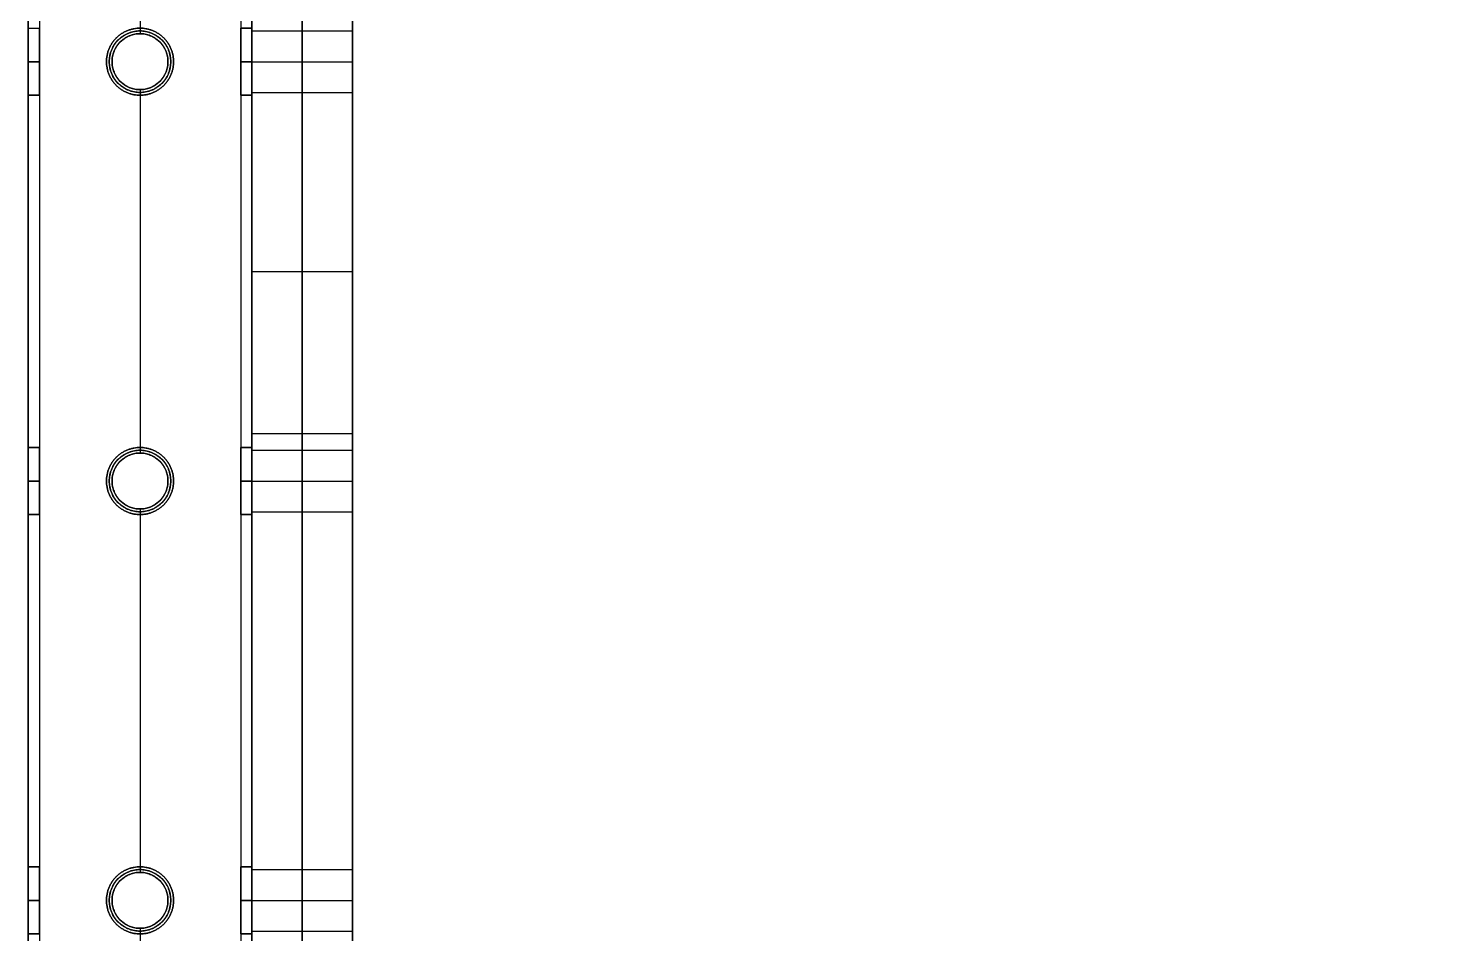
# Model space of a CAD drawing. Header units: millimetres. Extents: x -6529 to 809, y -8611 to 207.
# Drawn here: x -507 to -255.5, y -4921.7 to -4759.7 of the extents above; entities that cross this region are included whole.
import ezdxf

# ---------------------------------------------------------------- set-up
doc = ezdxf.new("R2010")
doc.units = ezdxf.units.MM
doc.header["$MEASUREMENT"] = 0
for name, color, linetype, true_color in [('gaten$11mm', 7, 'Continuous', 0xff6a35), ('platen', 7, 'Continuous', 0x007f00), ('staal', 5, 'Continuous', 0x0000ff)]:
    doc.layers.add(name, color=color, linetype=linetype, true_color=true_color)

# ---------------------------------------------------------------- blocks, each defined once
blk = doc.blocks.new('top plaat')
at = {"layer": 'platen'}
for p, q in [((20, -1025), (20, -1025, 18)), ((14.5, -1030.5), (14.5, -1030.5, 18)), ((25.5, -1030.5), (25.5, -1030.5, 18)), ((20, -1036), (20, -1036, 18)), ((20, -1100), (20, -1100, 18)), ((14.5, -1105.5), (14.5, -1105.5, 18)), ((25.5, -1105.5), (25.5, -1105.5, 18)), ((20, -1111), (20, -1111, 18)), ((20, -1175), (20, -1175, 18)), ((14.5, -1180.5), (14.5, -1180.5, 18)), ((25.5, -1180.5), (25.5, -1180.5, 18)), ((20, -1186), (20, -1186, 18))]:
    blk.add_line(p, q, dxfattribs=at)
for points in [[(0, 0), (0, -309), (0, -618), (0, -927), (0, -1236)], [(0, 0, 18), (0, -309, 18), (0, -618, 18), (0, -927, 18), (0, -1236, 18)], [(0, 0, 9), (0, -309, 9), (0, -618, 9), (0, -927, 9), (0, -1236, 9)]]:
    blk.add_open_spline(points, degree=2, knots=[4655.052018, 4655.052018, 4655.052018, 5274.345164, 5274.345164, 5893.638309, 5893.638309, 5893.638309], dxfattribs=at)
for points, knots in [([(25.5, -1030.5), (25.5, -1036), (20, -1036), (14.5, -1036), (14.5, -1030.5), (14.5, -1025), (20, -1025), (25.5, -1025), (25.5, -1030.5)], [-31.415927, -31.415927, -31.415927, -23.561945, -23.561945, -15.707963, -15.707963, -7.853982, -7.853982, 0, 0, 0]), ([(25.5, -1030.5, 18), (25.5, -1036, 18), (20, -1036, 18), (14.5, -1036, 18), (14.5, -1030.5, 18), (14.5, -1025, 18), (20, -1025, 18), (25.5, -1025, 18), (25.5, -1030.5, 18)], [-31.415927, -31.415927, -31.415927, -23.561945, -23.561945, -15.707963, -15.707963, -7.853982, -7.853982, 0, 0, 0]), ([(25.5, -1030.5, 9), (25.5, -1025, 9), (20, -1025, 9), (14.5, -1025, 9), (14.5, -1030.5, 9), (14.5, -1036, 9), (20, -1036, 9), (25.5, -1036, 9), (25.5, -1030.5, 9)], [0, 0, 0, 7.853982, 7.853982, 15.707963, 15.707963, 23.561945, 23.561945, 31.415927, 31.415927, 31.415927]), ([(25.5, -1105.5), (25.5, -1111), (20, -1111), (14.5, -1111), (14.5, -1105.5), (14.5, -1100), (20, -1100), (25.5, -1100), (25.5, -1105.5)], [-31.415927, -31.415927, -31.415927, -23.561945, -23.561945, -15.707963, -15.707963, -7.853982, -7.853982, 0, 0, 0]), ([(25.5, -1105.5, 18), (25.5, -1111, 18), (20, -1111, 18), (14.5, -1111, 18), (14.5, -1105.5, 18), (14.5, -1100, 18), (20, -1100, 18), (25.5, -1100, 18), (25.5, -1105.5, 18)], [-31.415927, -31.415927, -31.415927, -23.561945, -23.561945, -15.707963, -15.707963, -7.853982, -7.853982, 0, 0, 0]), ([(25.5, -1105.5, 9), (25.5, -1100, 9), (20, -1100, 9), (14.5, -1100, 9), (14.5, -1105.5, 9), (14.5, -1111, 9), (20, -1111, 9), (25.5, -1111, 9), (25.5, -1105.5, 9)], [0, 0, 0, 7.853982, 7.853982, 15.707963, 15.707963, 23.561945, 23.561945, 31.415927, 31.415927, 31.415927]), ([(25.5, -1180.5), (25.5, -1186), (20, -1186), (14.5, -1186), (14.5, -1180.5), (14.5, -1175), (20, -1175), (25.5, -1175), (25.5, -1180.5)], [-31.415927, -31.415927, -31.415927, -23.561945, -23.561945, -15.707963, -15.707963, -7.853982, -7.853982, 0, 0, 0]), ([(25.5, -1180.5, 18), (25.5, -1186, 18), (20, -1186, 18), (14.5, -1186, 18), (14.5, -1180.5, 18), (14.5, -1175, 18), (20, -1175, 18), (25.5, -1175, 18), (25.5, -1180.5, 18)], [-31.415927, -31.415927, -31.415927, -23.561945, -23.561945, -15.707963, -15.707963, -7.853982, -7.853982, 0, 0, 0]), ([(25.5, -1180.5, 9), (25.5, -1175, 9), (20, -1175, 9), (14.5, -1175, 9), (14.5, -1180.5, 9), (14.5, -1186, 9), (20, -1186, 9), (25.5, -1186, 9), (25.5, -1180.5, 9)], [0, 0, 0, 7.853982, 7.853982, 15.707963, 15.707963, 23.561945, 23.561945, 31.415927, 31.415927, 31.415927])]:
    blk.add_rational_spline(points, [1, 0.707106781187, 1, 0.707106781187, 1, 0.707106781187, 1, 0.707106781187, 1], degree=2, knots=knots, dxfattribs=at)
blk = doc.blocks.new('plaat base')
at = {"layer": 'platen'}
for p, q in [((58, -600), (1258, -600)), ((58, -600, 18), (1258, -600, 18)), ((95.5, -1232.5), (95.5, -1232.5, 18)), ((170.5, -1232.5), (170.5, -1232.5, 18)), ((245.5, -1232.5), (245.5, -1232.5, 18)), ((90, -1238), (90, -1238, 18)), ((101, -1238), (101, -1238, 18)), ((165, -1238), (165, -1238, 18)), ((176, -1238), (176, -1238, 18)), ((240, -1238), (240, -1238, 18)), ((251, -1238), (251, -1238, 18)), ((95.5, -1243.5), (95.5, -1243.5, 18)), ((170.5, -1243.5), (170.5, -1243.5, 18)), ((245.5, -1243.5), (245.5, -1243.5, 18))]:
    blk.add_line(p, q, dxfattribs=at)
for points in [[(358, 0), (179, 0), (0, 0)], [(358, 0, 18), (179, 0, 18), (0, 0, 18)], [(358, 0, 9), (179, 0, 9), (0, 0, 9)], [(179, 0), (179, 0, 9), (179, 0, 18)], [(58, -900), (58, -1079), (58, -1258)], [(58, -900, 18), (58, -1079, 18), (58, -1258, 18)], [(58, -900, 9), (58, -1079, 9), (58, -1258, 9)], [(58, -1079), (58, -1079, 9), (58, -1079, 18)], [(58, -1258), (208, -1258), (358, -1258)], [(58, -1258, 18), (208, -1258, 18), (358, -1258, 18)], [(58, -1258, 9), (208, -1258, 9), (358, -1258, 9)], [(208, -1258), (208, -1258, 9), (208, -1258, 18)]]:
    blk.add_open_spline(points, degree=2, dxfattribs=at)
for points in [[(95.5, -1243.5), (90, -1243.5), (90, -1238), (90, -1232.5), (95.5, -1232.5), (101, -1232.5), (101, -1238), (101, -1243.5), (95.5, -1243.5)], [(95.5, -1243.5, 18), (90, -1243.5, 18), (90, -1238, 18), (90, -1232.5, 18), (95.5, -1232.5, 18), (101, -1232.5, 18), (101, -1238, 18), (101, -1243.5, 18), (95.5, -1243.5, 18)], [(170.5, -1243.5), (165, -1243.5), (165, -1238), (165, -1232.5), (170.5, -1232.5), (176, -1232.5), (176, -1238), (176, -1243.5), (170.5, -1243.5)], [(170.5, -1243.5, 18), (165, -1243.5, 18), (165, -1238, 18), (165, -1232.5, 18), (170.5, -1232.5, 18), (176, -1232.5, 18), (176, -1238, 18), (176, -1243.5, 18), (170.5, -1243.5, 18)], [(245.5, -1243.5), (240, -1243.5), (240, -1238), (240, -1232.5), (245.5, -1232.5), (251, -1232.5), (251, -1238), (251, -1243.5), (245.5, -1243.5)], [(245.5, -1243.5, 18), (240, -1243.5, 18), (240, -1238, 18), (240, -1232.5, 18), (245.5, -1232.5, 18), (251, -1232.5, 18), (251, -1238, 18), (251, -1243.5, 18), (245.5, -1243.5, 18)]]:
    blk.add_rational_spline(points, [1, 0.707106781187, 1, 0.707106781187, 1, 0.707106781187, 1, 0.707106781187, 1], degree=2, knots=[-31.415927, -31.415927, -31.415927, -23.561945, -23.561945, -15.707963, -15.707963, -7.853982, -7.853982, 0, 0, 0], dxfattribs=at)

msp = doc.modelspace()

# ---------------------------------------------------------------- linework, layer by layer
at = {"layer": 'gaten$11mm', "extrusion": (1, 0, 0)}
for centre in [(-4765.71, 20, -506.97), (-4840.71, 20, -506.97), (-4915.71, 20, -506.97)]:
    msp.add_circle(centre, 5.5, dxfattribs=at)
at = {"layer": 'gaten$11mm'}
for centre in [(-486.97, -4765.71), (-486.97, -4840.71), (-486.97, -4915.71)]:
    msp.add_circle(centre, 5.5, dxfattribs=at)
at = {"layer": 'staal'}
for p, q in [((-506.97, -4759.71, 20), (-504.97, -4759.71, 20)), ((-486.97, -4759.71, 38), (-486.97, -4759.71, 40)), ((-486.97, -4759.71), (-486.97, -4759.71, 2)), ((-486.97, -4760.71, 1314), (-486.97, -4760.71, 1316)), ((-486.97, -4760.71, 1276), (-486.97, -4760.71, 1278)), ((-468.97, -4759.71, 20), (-466.97, -4759.71, 20)), ((-466.97, -4759.71, 1296), (-468.97, -4759.71, 1296)), ((-506.97, -4765.71, 14), (-504.97, -4765.71, 14)), ((-506.97, -4765.71, 26), (-504.97, -4765.71, 26)), ((-504.97, -4765.71, 1290), (-506.97, -4765.71, 1290)), ((-504.97, -4765.71, 1302), (-506.97, -4765.71, 1302)), ((-492.97, -4765.71, 38), (-492.97, -4765.71, 40)), ((-492.97, -4765.71), (-492.97, -4765.71, 2)), ((-491.97, -4765.71, 1314), (-491.97, -4765.71, 1316)), ((-491.97, -4765.71, 1276), (-491.97, -4765.71, 1278)), ((-481.97, -4765.71, 1276), (-481.97, -4765.71, 1278)), ((-481.97, -4765.71, 1314), (-481.97, -4765.71, 1316)), ((-480.97, -4765.71, 38), (-480.97, -4765.71, 40)), ((-480.97, -4765.71), (-480.97, -4765.71, 2)), ((-468.97, -4765.71, 14), (-466.97, -4765.71, 14)), ((-468.97, -4765.71, 26), (-466.97, -4765.71, 26)), ((-466.97, -4765.71, 1290), (-468.97, -4765.71, 1290)), ((-466.97, -4765.71, 1302), (-468.97, -4765.71, 1302)), ((-486.97, -4770.71, 1314), (-486.97, -4770.71, 1316)), ((-486.97, -4770.71, 1276), (-486.97, -4770.71, 1278)), ((-506.97, -4771.71, 20), (-504.97, -4771.71, 20)), ((-504.97, -4771.71, 1296), (-506.97, -4771.71, 1296)), ((-486.97, -4771.71, 38), (-486.97, -4771.71, 40)), ((-486.97, -4771.71), (-486.97, -4771.71, 2)), ((-468.97, -4771.71, 20), (-466.97, -4771.71, 20)), ((-466.97, -4771.71, 1296), (-468.97, -4771.71, 1296)), ((-506.97, -4834.71, 20), (-504.97, -4834.71, 20)), ((-504.97, -4834.71, 1296), (-506.97, -4834.71, 1296)), ((-486.97, -4834.71, 38), (-486.97, -4834.71, 40)), ((-486.97, -4834.71), (-486.97, -4834.71, 2)), ((-486.97, -4835.71, 1314), (-486.97, -4835.71, 1316)), ((-486.97, -4835.71, 1276), (-486.97, -4835.71, 1278)), ((-468.97, -4834.71, 20), (-466.97, -4834.71, 20)), ((-466.97, -4834.71, 1296), (-468.97, -4834.71, 1296)), ((-506.97, -4840.71, 14), (-504.97, -4840.71, 14)), ((-506.97, -4840.71, 26), (-504.97, -4840.71, 26)), ((-504.97, -4840.71, 1290), (-506.97, -4840.71, 1290)), ((-504.97, -4840.71, 1302), (-506.97, -4840.71, 1302)), ((-492.97, -4840.71, 38), (-492.97, -4840.71, 40)), ((-492.97, -4840.71), (-492.97, -4840.71, 2)), ((-491.97, -4840.71, 1314), (-491.97, -4840.71, 1316)), ((-491.97, -4840.71, 1276), (-491.97, -4840.71, 1278)), ((-481.97, -4840.71, 1276), (-481.97, -4840.71, 1278)), ((-481.97, -4840.71, 1314), (-481.97, -4840.71, 1316)), ((-480.97, -4840.71, 38), (-480.97, -4840.71, 40)), ((-480.97, -4840.71), (-480.97, -4840.71, 2)), ((-468.97, -4840.71, 14), (-466.97, -4840.71, 14)), ((-468.97, -4840.71, 26), (-466.97, -4840.71, 26)), ((-466.97, -4840.71, 1290), (-468.97, -4840.71, 1290)), ((-466.97, -4840.71, 1302), (-468.97, -4840.71, 1302)), ((-486.97, -4845.71, 1314), (-486.97, -4845.71, 1316)), ((-486.97, -4845.71, 1276), (-486.97, -4845.71, 1278)), ((-506.97, -4846.71, 20), (-504.97, -4846.71, 20)), ((-504.97, -4846.71, 1296), (-506.97, -4846.71, 1296)), ((-486.97, -4846.71, 38), (-486.97, -4846.71, 40)), ((-486.97, -4846.71), (-486.97, -4846.71, 2)), ((-468.97, -4846.71, 20), (-466.97, -4846.71, 20)), ((-466.97, -4846.71, 1296), (-468.97, -4846.71, 1296)), ((-506.97, -4909.71, 20), (-504.97, -4909.71, 20)), ((-504.97, -4909.71, 1296), (-506.97, -4909.71, 1296)), ((-486.97, -4909.71, 38), (-486.97, -4909.71, 40)), ((-486.97, -4909.71), (-486.97, -4909.71, 2)), ((-486.97, -4910.71, 1314), (-486.97, -4910.71, 1316)), ((-486.97, -4910.71, 1276), (-486.97, -4910.71, 1278)), ((-468.97, -4909.71, 20), (-466.97, -4909.71, 20)), ((-466.97, -4909.71, 1296), (-468.97, -4909.71, 1296)), ((-506.97, -4915.71, 14), (-504.97, -4915.71, 14)), ((-506.97, -4915.71, 26), (-504.97, -4915.71, 26)), ((-504.97, -4915.71, 1290), (-506.97, -4915.71, 1290)), ((-504.97, -4915.71, 1302), (-506.97, -4915.71, 1302)), ((-492.97, -4915.71, 38), (-492.97, -4915.71, 40)), ((-492.97, -4915.71), (-492.97, -4915.71, 2)), ((-491.97, -4915.71, 1314), (-491.97, -4915.71, 1316)), ((-491.97, -4915.71, 1276), (-491.97, -4915.71, 1278)), ((-481.97, -4915.71, 1276), (-481.97, -4915.71, 1278)), ((-481.97, -4915.71, 1314), (-481.97, -4915.71, 1316)), ((-480.97, -4915.71, 38), (-480.97, -4915.71, 40)), ((-480.97, -4915.71), (-480.97, -4915.71, 2)), ((-468.97, -4915.71, 14), (-466.97, -4915.71, 14)), ((-468.97, -4915.71, 26), (-466.97, -4915.71, 26)), ((-466.97, -4915.71, 1290), (-468.97, -4915.71, 1290)), ((-466.97, -4915.71, 1302), (-468.97, -4915.71, 1302)), ((-506.97, -4921.71, 20), (-504.97, -4921.71, 20)), ((-504.97, -4921.71, 1296), (-506.97, -4921.71, 1296)), ((-486.97, -4920.71, 1314), (-486.97, -4920.71, 1316)), ((-486.97, -4920.71, 1276), (-486.97, -4920.71, 1278)), ((-486.97, -4921.71, 38), (-486.97, -4921.71, 40)), ((-486.97, -4921.71), (-486.97, -4921.71, 2)), ((-468.97, -4921.71, 20), (-466.97, -4921.71, 20)), ((-466.97, -4921.71, 1296), (-468.97, -4921.71, 1296))]:
    msp.add_line(p, q, dxfattribs=at)
for points in [[(-506.97, -3695.21), (809.03, -3695.21), (809.03, -5011.21), (-506.97, -5011.21)], [(-466.97, -3735.21), (769.03, -3735.21), (769.03, -4971.21), (-466.97, -4971.21)]]:
    msp.add_lwpolyline(points, close=True, dxfattribs=at)
for centre in [(-486.97, -4765.71, 1276), (-486.97, -4765.71, 1315), (-486.97, -4765.71, 1277), (-486.97, -4840.71, 1276), (-486.97, -4840.71, 1315), (-486.97, -4840.71, 1277), (-486.97, -4915.71, 1276), (-486.97, -4915.71, 1315), (-486.97, -4915.71, 1277)]:
    msp.add_circle(centre, 5, dxfattribs=at)
for points in [[(-506.97, -3695.21), (-506.97, -4353.21), (-506.97, -5011.21)], [(-506.97, -3695.21, 40), (-506.97, -4353.21, 40), (-506.97, -5011.21, 40)], [(-506.97, -3695.21, 1276), (-506.97, -4353.21, 1276), (-506.97, -5011.21, 1276)], [(-506.97, -3695.21, 1316), (-506.97, -4353.21, 1316), (-506.97, -5011.21, 1316)], [(-504.97, -3697.21, 38), (-504.97, -4353.21, 38), (-504.97, -5009.21, 38)], [(-504.97, -3697.21, 2), (-504.97, -4353.21, 2), (-504.97, -5009.21, 2)], [(-504.97, -3697.21, 1314), (-504.97, -4353.21, 1314), (-504.97, -5009.21, 1314)], [(-504.97, -3697.21, 1278), (-504.97, -4353.21, 1278), (-504.97, -5009.21, 1278)], [(-468.97, -3733.21, 38), (-468.97, -4353.21, 38), (-468.97, -4973.21, 38)], [(-468.97, -3733.21, 2), (-468.97, -4353.21, 2), (-468.97, -4973.21, 2)], [(-468.97, -3733.21, 1314), (-468.97, -4353.21, 1314), (-468.97, -4973.21, 1314)], [(-468.97, -3733.21, 1278), (-468.97, -4353.21, 1278), (-468.97, -4973.21, 1278)], [(-466.97, -3735.21), (-466.97, -4353.21), (-466.97, -4971.21)], [(-466.97, -3735.21, 40), (-466.97, -4353.21, 40), (-466.97, -4971.21, 40)], [(-466.97, -3735.21, 1276), (-466.97, -4353.21, 1276), (-466.97, -4971.21, 1276)], [(-466.97, -3735.21, 1316), (-466.97, -4353.21, 1316), (-466.97, -4971.21, 1316)], [(-506.97, -4696.71, 20), (-506.97, -4728.21, 20), (-506.97, -4759.71, 20)], [(-504.97, -4696.71, 20), (-504.97, -4728.21, 20), (-504.97, -4759.71, 20)], [(-486.97, -4695.71, 1316), (-486.97, -4728.21, 1316), (-486.97, -4760.71, 1316)], [(-486.97, -4695.71, 1314), (-486.97, -4728.21, 1314), (-486.97, -4760.71, 1314)], [(-486.97, -4695.71, 1278), (-486.97, -4728.21, 1278), (-486.97, -4760.71, 1278)], [(-486.97, -4695.71, 1276), (-486.97, -4728.21, 1276), (-486.97, -4760.71, 1276)], [(-486.97, -4696.71, 40), (-486.97, -4728.21, 40), (-486.97, -4759.71, 40)], [(-486.97, -4696.71, 38), (-486.97, -4728.21, 38), (-486.97, -4759.71, 38)], [(-486.97, -4696.71, 2), (-486.97, -4728.21, 2), (-486.97, -4759.71, 2)], [(-486.97, -4696.71), (-486.97, -4728.21), (-486.97, -4759.71)], [(-468.97, -4696.71, 20), (-468.97, -4728.21, 20), (-468.97, -4759.71, 20)], [(-468.97, -4696.71, 1296), (-468.97, -4728.21, 1296), (-468.97, -4759.71, 1296)], [(-466.97, -4696.71, 20), (-466.97, -4728.21, 20), (-466.97, -4759.71, 20)], [(-466.97, -4696.71, 1296), (-466.97, -4728.21, 1296), (-466.97, -4759.71, 1296)], [(-486.97, -4770.71, 1316), (-486.97, -4803.21, 1316), (-486.97, -4835.71, 1316)], [(-486.97, -4770.71, 1314), (-486.97, -4803.21, 1314), (-486.97, -4835.71, 1314)], [(-486.97, -4770.71, 1278), (-486.97, -4803.21, 1278), (-486.97, -4835.71, 1278)], [(-486.97, -4770.71, 1276), (-486.97, -4803.21, 1276), (-486.97, -4835.71, 1276)], [(-506.97, -4771.71, 20), (-506.97, -4803.21, 20), (-506.97, -4834.71, 20)], [(-506.97, -4771.71, 1296), (-506.97, -4803.21, 1296), (-506.97, -4834.71, 1296)], [(-504.97, -4771.71, 20), (-504.97, -4803.21, 20), (-504.97, -4834.71, 20)], [(-504.97, -4771.71, 1296), (-504.97, -4803.21, 1296), (-504.97, -4834.71, 1296)], [(-486.97, -4771.71, 40), (-486.97, -4803.21, 40), (-486.97, -4834.71, 40)], [(-486.97, -4771.71, 38), (-486.97, -4803.21, 38), (-486.97, -4834.71, 38)], [(-486.97, -4771.71, 2), (-486.97, -4803.21, 2), (-486.97, -4834.71, 2)], [(-486.97, -4771.71), (-486.97, -4803.21), (-486.97, -4834.71)], [(-468.97, -4771.71, 20), (-468.97, -4803.21, 20), (-468.97, -4834.71, 20)], [(-468.97, -4771.71, 1296), (-468.97, -4803.21, 1296), (-468.97, -4834.71, 1296)], [(-466.97, -4771.71, 20), (-466.97, -4803.21, 20), (-466.97, -4834.71, 20)], [(-466.97, -4771.71, 1296), (-466.97, -4803.21, 1296), (-466.97, -4834.71, 1296)], [(-486.97, -4845.71, 1316), (-486.97, -4878.21, 1316), (-486.97, -4910.71, 1316)], [(-486.97, -4845.71, 1314), (-486.97, -4878.21, 1314), (-486.97, -4910.71, 1314)], [(-486.97, -4845.71, 1278), (-486.97, -4878.21, 1278), (-486.97, -4910.71, 1278)], [(-486.97, -4845.71, 1276), (-486.97, -4878.21, 1276), (-486.97, -4910.71, 1276)], [(-506.97, -4846.71, 20), (-506.97, -4878.21, 20), (-506.97, -4909.71, 20)], [(-506.97, -4846.71, 1296), (-506.97, -4878.21, 1296), (-506.97, -4909.71, 1296)], [(-504.97, -4846.71, 20), (-504.97, -4878.21, 20), (-504.97, -4909.71, 20)], [(-504.97, -4846.71, 1296), (-504.97, -4878.21, 1296), (-504.97, -4909.71, 1296)], [(-486.97, -4846.71, 40), (-486.97, -4878.21, 40), (-486.97, -4909.71, 40)], [(-486.97, -4846.71, 38), (-486.97, -4878.21, 38), (-486.97, -4909.71, 38)], [(-486.97, -4846.71, 2), (-486.97, -4878.21, 2), (-486.97, -4909.71, 2)], [(-486.97, -4846.71), (-486.97, -4878.21), (-486.97, -4909.71)], [(-468.97, -4846.71, 20), (-468.97, -4878.21, 20), (-468.97, -4909.71, 20)], [(-468.97, -4846.71, 1296), (-468.97, -4878.21, 1296), (-468.97, -4909.71, 1296)], [(-466.97, -4846.71, 20), (-466.97, -4878.21, 20), (-466.97, -4909.71, 20)], [(-466.97, -4846.71, 1296), (-466.97, -4878.21, 1296), (-466.97, -4909.71, 1296)], [(-506.97, -4921.71, 20), (-506.97, -4966.46, 20), (-506.97, -5011.21, 20)], [(-506.97, -4921.71, 1296), (-506.97, -4966.46, 1296), (-506.97, -5011.21, 1296)], [(-504.97, -4921.71, 20), (-504.97, -4965.46, 20), (-504.97, -5009.21, 20)], [(-504.97, -4921.71, 1296), (-504.97, -4965.46, 1296), (-504.97, -5009.21, 1296)], [(-486.97, -4920.71, 1316), (-486.97, -4955.96, 1316), (-486.97, -4991.21, 1316)], [(-486.97, -4920.71, 1314), (-486.97, -4955.96, 1314), (-486.97, -4991.21, 1314)], [(-486.97, -4920.71, 1278), (-486.97, -4955.96, 1278), (-486.97, -4991.21, 1278)], [(-486.97, -4920.71, 1276), (-486.97, -4955.96, 1276), (-486.97, -4991.21, 1276)], [(-486.97, -4921.71, 40), (-486.97, -4956.46, 40), (-486.97, -4991.21, 40)], [(-486.97, -4921.71, 38), (-486.97, -4956.46, 38), (-486.97, -4991.21, 38)], [(-486.97, -4921.71, 2), (-486.97, -4956.46, 2), (-486.97, -4991.21, 2)], [(-486.97, -4921.71), (-486.97, -4956.46), (-486.97, -4991.21)], [(-468.97, -4921.71, 20), (-468.97, -4947.46, 20), (-468.97, -4973.21, 20)], [(-468.97, -4921.71, 1296), (-468.97, -4947.46, 1296), (-468.97, -4973.21, 1296)], [(-466.97, -4921.71, 20), (-466.97, -4946.46, 20), (-466.97, -4971.21, 20)], [(-466.97, -4921.71, 1296), (-466.97, -4946.46, 1296), (-466.97, -4971.21, 1296)]]:
    msp.add_open_spline(points, degree=2, dxfattribs=at)
for points, knots in [([(-506.97, -4765.71, 14), (-506.97, -4759.71, 14), (-506.97, -4759.71, 20), (-506.97, -4759.71, 26), (-506.97, -4765.71, 26), (-506.97, -4771.71, 26), (-506.97, -4771.71, 20), (-506.97, -4771.71, 14), (-506.97, -4765.71, 14)], [0, 0, 0, 7.853982, 7.853982, 15.707963, 15.707963, 23.561945, 23.561945, 31.415927, 31.415927, 31.415927]), ([(-506.97, -4765.71, 1290), (-506.97, -4759.71, 1290), (-506.97, -4759.71, 1296), (-506.97, -4759.71, 1302), (-506.97, -4765.71, 1302), (-506.97, -4771.71, 1302), (-506.97, -4771.71, 1296), (-506.97, -4771.71, 1290), (-506.97, -4765.71, 1290)], [0, 0, 0, 7.853982, 7.853982, 15.707963, 15.707963, 23.561945, 23.561945, 31.415927, 31.415927, 31.415927]), ([(-504.97, -4765.71, 14), (-504.97, -4771.71, 14), (-504.97, -4771.71, 20), (-504.97, -4771.71, 26), (-504.97, -4765.71, 26), (-504.97, -4759.71, 26), (-504.97, -4759.71, 20), (-504.97, -4759.71, 14), (-504.97, -4765.71, 14)], [-31.415927, -31.415927, -31.415927, -23.561945, -23.561945, -15.707963, -15.707963, -7.853982, -7.853982, 0, 0, 0]), ([(-504.97, -4765.71, 1290), (-504.97, -4771.71, 1290), (-504.97, -4771.71, 1296), (-504.97, -4771.71, 1302), (-504.97, -4765.71, 1302), (-504.97, -4759.71, 1302), (-504.97, -4759.71, 1296), (-504.97, -4759.71, 1290), (-504.97, -4765.71, 1290)], [-31.415927, -31.415927, -31.415927, -23.561945, -23.561945, -15.707963, -15.707963, -7.853982, -7.853982, 0, 0, 0]), ([(-480.97, -4765.71, 40), (-480.97, -4771.71, 40), (-486.97, -4771.71, 40), (-492.97, -4771.71, 40), (-492.97, -4765.71, 40), (-492.97, -4759.71, 40), (-486.97, -4759.71, 40), (-480.97, -4759.71, 40), (-480.97, -4765.71, 40)], [-31.415927, -31.415927, -31.415927, -23.561945, -23.561945, -15.707963, -15.707963, -7.853982, -7.853982, 0, 0, 0]), ([(-480.97, -4765.71, 38), (-480.97, -4759.71, 38), (-486.97, -4759.71, 38), (-492.97, -4759.71, 38), (-492.97, -4765.71, 38), (-492.97, -4771.71, 38), (-486.97, -4771.71, 38), (-480.97, -4771.71, 38), (-480.97, -4765.71, 38)], [0, 0, 0, 7.853982, 7.853982, 15.707963, 15.707963, 23.561945, 23.561945, 31.415927, 31.415927, 31.415927]), ([(-480.97, -4765.71, 2), (-480.97, -4771.71, 2), (-486.97, -4771.71, 2), (-492.97, -4771.71, 2), (-492.97, -4765.71, 2), (-492.97, -4759.71, 2), (-486.97, -4759.71, 2), (-480.97, -4759.71, 2), (-480.97, -4765.71, 2)], [-31.415927, -31.415927, -31.415927, -23.561945, -23.561945, -15.707963, -15.707963, -7.853982, -7.853982, 0, 0, 0]), ([(-480.97, -4765.71), (-480.97, -4759.71), (-486.97, -4759.71), (-492.97, -4759.71), (-492.97, -4765.71), (-492.97, -4771.71), (-486.97, -4771.71), (-480.97, -4771.71), (-480.97, -4765.71)], [0, 0, 0, 7.853982, 7.853982, 15.707963, 15.707963, 23.561945, 23.561945, 31.415927, 31.415927, 31.415927]), ([(-481.97, -4765.71, 1316), (-481.97, -4770.71, 1316), (-486.97, -4770.71, 1316), (-491.97, -4770.71, 1316), (-491.97, -4765.71, 1316), (-491.97, -4760.71, 1316), (-486.97, -4760.71, 1316), (-481.97, -4760.71, 1316), (-481.97, -4765.71, 1316)], [-31.415927, -31.415927, -31.415927, -23.561945, -23.561945, -15.707963, -15.707963, -7.853982, -7.853982, 0, 0, 0]), ([(-481.97, -4765.71, 1314), (-481.97, -4760.71, 1314), (-486.97, -4760.71, 1314), (-491.97, -4760.71, 1314), (-491.97, -4765.71, 1314), (-491.97, -4770.71, 1314), (-486.97, -4770.71, 1314), (-481.97, -4770.71, 1314), (-481.97, -4765.71, 1314)], [0, 0, 0, 7.853982, 7.853982, 15.707963, 15.707963, 23.561945, 23.561945, 31.415927, 31.415927, 31.415927]), ([(-481.97, -4765.71, 1278), (-481.97, -4770.71, 1278), (-486.97, -4770.71, 1278), (-491.97, -4770.71, 1278), (-491.97, -4765.71, 1278), (-491.97, -4760.71, 1278), (-486.97, -4760.71, 1278), (-481.97, -4760.71, 1278), (-481.97, -4765.71, 1278)], [-31.415927, -31.415927, -31.415927, -23.561945, -23.561945, -15.707963, -15.707963, -7.853982, -7.853982, 0, 0, 0]), ([(-468.97, -4765.71, 14), (-468.97, -4759.71, 14), (-468.97, -4759.71, 20), (-468.97, -4759.71, 26), (-468.97, -4765.71, 26), (-468.97, -4771.71, 26), (-468.97, -4771.71, 20), (-468.97, -4771.71, 14), (-468.97, -4765.71, 14)], [0, 0, 0, 7.853982, 7.853982, 15.707963, 15.707963, 23.561945, 23.561945, 31.415927, 31.415927, 31.415927]), ([(-468.97, -4765.71, 1290), (-468.97, -4759.71, 1290), (-468.97, -4759.71, 1296), (-468.97, -4759.71, 1302), (-468.97, -4765.71, 1302), (-468.97, -4771.71, 1302), (-468.97, -4771.71, 1296), (-468.97, -4771.71, 1290), (-468.97, -4765.71, 1290)], [0, 0, 0, 7.853982, 7.853982, 15.707963, 15.707963, 23.561945, 23.561945, 31.415927, 31.415927, 31.415927]), ([(-466.97, -4765.71, 14), (-466.97, -4771.71, 14), (-466.97, -4771.71, 20), (-466.97, -4771.71, 26), (-466.97, -4765.71, 26), (-466.97, -4759.71, 26), (-466.97, -4759.71, 20), (-466.97, -4759.71, 14), (-466.97, -4765.71, 14)], [-31.415927, -31.415927, -31.415927, -23.561945, -23.561945, -15.707963, -15.707963, -7.853982, -7.853982, 0, 0, 0]), ([(-466.97, -4765.71, 1290), (-466.97, -4771.71, 1290), (-466.97, -4771.71, 1296), (-466.97, -4771.71, 1302), (-466.97, -4765.71, 1302), (-466.97, -4759.71, 1302), (-466.97, -4759.71, 1296), (-466.97, -4759.71, 1290), (-466.97, -4765.71, 1290)], [-31.415927, -31.415927, -31.415927, -23.561945, -23.561945, -15.707963, -15.707963, -7.853982, -7.853982, 0, 0, 0]), ([(-506.97, -4840.71, 14), (-506.97, -4834.71, 14), (-506.97, -4834.71, 20), (-506.97, -4834.71, 26), (-506.97, -4840.71, 26), (-506.97, -4846.71, 26), (-506.97, -4846.71, 20), (-506.97, -4846.71, 14), (-506.97, -4840.71, 14)], [0, 0, 0, 7.853982, 7.853982, 15.707963, 15.707963, 23.561945, 23.561945, 31.415927, 31.415927, 31.415927]), ([(-506.97, -4840.71, 1290), (-506.97, -4834.71, 1290), (-506.97, -4834.71, 1296), (-506.97, -4834.71, 1302), (-506.97, -4840.71, 1302), (-506.97, -4846.71, 1302), (-506.97, -4846.71, 1296), (-506.97, -4846.71, 1290), (-506.97, -4840.71, 1290)], [0, 0, 0, 7.853982, 7.853982, 15.707963, 15.707963, 23.561945, 23.561945, 31.415927, 31.415927, 31.415927]), ([(-504.97, -4840.71, 14), (-504.97, -4846.71, 14), (-504.97, -4846.71, 20), (-504.97, -4846.71, 26), (-504.97, -4840.71, 26), (-504.97, -4834.71, 26), (-504.97, -4834.71, 20), (-504.97, -4834.71, 14), (-504.97, -4840.71, 14)], [-31.415927, -31.415927, -31.415927, -23.561945, -23.561945, -15.707963, -15.707963, -7.853982, -7.853982, 0, 0, 0]), ([(-504.97, -4840.71, 1290), (-504.97, -4846.71, 1290), (-504.97, -4846.71, 1296), (-504.97, -4846.71, 1302), (-504.97, -4840.71, 1302), (-504.97, -4834.71, 1302), (-504.97, -4834.71, 1296), (-504.97, -4834.71, 1290), (-504.97, -4840.71, 1290)], [-31.415927, -31.415927, -31.415927, -23.561945, -23.561945, -15.707963, -15.707963, -7.853982, -7.853982, 0, 0, 0]), ([(-480.97, -4840.71, 40), (-480.97, -4846.71, 40), (-486.97, -4846.71, 40), (-492.97, -4846.71, 40), (-492.97, -4840.71, 40), (-492.97, -4834.71, 40), (-486.97, -4834.71, 40), (-480.97, -4834.71, 40), (-480.97, -4840.71, 40)], [-31.415927, -31.415927, -31.415927, -23.561945, -23.561945, -15.707963, -15.707963, -7.853982, -7.853982, 0, 0, 0]), ([(-480.97, -4840.71, 38), (-480.97, -4834.71, 38), (-486.97, -4834.71, 38), (-492.97, -4834.71, 38), (-492.97, -4840.71, 38), (-492.97, -4846.71, 38), (-486.97, -4846.71, 38), (-480.97, -4846.71, 38), (-480.97, -4840.71, 38)], [0, 0, 0, 7.853982, 7.853982, 15.707963, 15.707963, 23.561945, 23.561945, 31.415927, 31.415927, 31.415927]), ([(-480.97, -4840.71, 2), (-480.97, -4846.71, 2), (-486.97, -4846.71, 2), (-492.97, -4846.71, 2), (-492.97, -4840.71, 2), (-492.97, -4834.71, 2), (-486.97, -4834.71, 2), (-480.97, -4834.71, 2), (-480.97, -4840.71, 2)], [-31.415927, -31.415927, -31.415927, -23.561945, -23.561945, -15.707963, -15.707963, -7.853982, -7.853982, 0, 0, 0]), ([(-480.97, -4840.71), (-480.97, -4834.71), (-486.97, -4834.71), (-492.97, -4834.71), (-492.97, -4840.71), (-492.97, -4846.71), (-486.97, -4846.71), (-480.97, -4846.71), (-480.97, -4840.71)], [0, 0, 0, 7.853982, 7.853982, 15.707963, 15.707963, 23.561945, 23.561945, 31.415927, 31.415927, 31.415927]), ([(-481.97, -4840.71, 1316), (-481.97, -4845.71, 1316), (-486.97, -4845.71, 1316), (-491.97, -4845.71, 1316), (-491.97, -4840.71, 1316), (-491.97, -4835.71, 1316), (-486.97, -4835.71, 1316), (-481.97, -4835.71, 1316), (-481.97, -4840.71, 1316)], [-31.415927, -31.415927, -31.415927, -23.561945, -23.561945, -15.707963, -15.707963, -7.853982, -7.853982, 0, 0, 0]), ([(-481.97, -4840.71, 1314), (-481.97, -4835.71, 1314), (-486.97, -4835.71, 1314), (-491.97, -4835.71, 1314), (-491.97, -4840.71, 1314), (-491.97, -4845.71, 1314), (-486.97, -4845.71, 1314), (-481.97, -4845.71, 1314), (-481.97, -4840.71, 1314)], [0, 0, 0, 7.853982, 7.853982, 15.707963, 15.707963, 23.561945, 23.561945, 31.415927, 31.415927, 31.415927]), ([(-481.97, -4840.71, 1278), (-481.97, -4845.71, 1278), (-486.97, -4845.71, 1278), (-491.97, -4845.71, 1278), (-491.97, -4840.71, 1278), (-491.97, -4835.71, 1278), (-486.97, -4835.71, 1278), (-481.97, -4835.71, 1278), (-481.97, -4840.71, 1278)], [-31.415927, -31.415927, -31.415927, -23.561945, -23.561945, -15.707963, -15.707963, -7.853982, -7.853982, 0, 0, 0]), ([(-468.97, -4840.71, 14), (-468.97, -4834.71, 14), (-468.97, -4834.71, 20), (-468.97, -4834.71, 26), (-468.97, -4840.71, 26), (-468.97, -4846.71, 26), (-468.97, -4846.71, 20), (-468.97, -4846.71, 14), (-468.97, -4840.71, 14)], [0, 0, 0, 7.853982, 7.853982, 15.707963, 15.707963, 23.561945, 23.561945, 31.415927, 31.415927, 31.415927]), ([(-468.97, -4840.71, 1290), (-468.97, -4834.71, 1290), (-468.97, -4834.71, 1296), (-468.97, -4834.71, 1302), (-468.97, -4840.71, 1302), (-468.97, -4846.71, 1302), (-468.97, -4846.71, 1296), (-468.97, -4846.71, 1290), (-468.97, -4840.71, 1290)], [0, 0, 0, 7.853982, 7.853982, 15.707963, 15.707963, 23.561945, 23.561945, 31.415927, 31.415927, 31.415927]), ([(-466.97, -4840.71, 14), (-466.97, -4846.71, 14), (-466.97, -4846.71, 20), (-466.97, -4846.71, 26), (-466.97, -4840.71, 26), (-466.97, -4834.71, 26), (-466.97, -4834.71, 20), (-466.97, -4834.71, 14), (-466.97, -4840.71, 14)], [-31.415927, -31.415927, -31.415927, -23.561945, -23.561945, -15.707963, -15.707963, -7.853982, -7.853982, 0, 0, 0]), ([(-466.97, -4840.71, 1290), (-466.97, -4846.71, 1290), (-466.97, -4846.71, 1296), (-466.97, -4846.71, 1302), (-466.97, -4840.71, 1302), (-466.97, -4834.71, 1302), (-466.97, -4834.71, 1296), (-466.97, -4834.71, 1290), (-466.97, -4840.71, 1290)], [-31.415927, -31.415927, -31.415927, -23.561945, -23.561945, -15.707963, -15.707963, -7.853982, -7.853982, 0, 0, 0]), ([(-506.97, -4915.71, 14), (-506.97, -4909.71, 14), (-506.97, -4909.71, 20), (-506.97, -4909.71, 26), (-506.97, -4915.71, 26), (-506.97, -4921.71, 26), (-506.97, -4921.71, 20), (-506.97, -4921.71, 14), (-506.97, -4915.71, 14)], [0, 0, 0, 7.853982, 7.853982, 15.707963, 15.707963, 23.561945, 23.561945, 31.415927, 31.415927, 31.415927]), ([(-506.97, -4915.71, 1290), (-506.97, -4909.71, 1290), (-506.97, -4909.71, 1296), (-506.97, -4909.71, 1302), (-506.97, -4915.71, 1302), (-506.97, -4921.71, 1302), (-506.97, -4921.71, 1296), (-506.97, -4921.71, 1290), (-506.97, -4915.71, 1290)], [0, 0, 0, 7.853982, 7.853982, 15.707963, 15.707963, 23.561945, 23.561945, 31.415927, 31.415927, 31.415927]), ([(-504.97, -4915.71, 14), (-504.97, -4921.71, 14), (-504.97, -4921.71, 20), (-504.97, -4921.71, 26), (-504.97, -4915.71, 26), (-504.97, -4909.71, 26), (-504.97, -4909.71, 20), (-504.97, -4909.71, 14), (-504.97, -4915.71, 14)], [-31.415927, -31.415927, -31.415927, -23.561945, -23.561945, -15.707963, -15.707963, -7.853982, -7.853982, 0, 0, 0]), ([(-504.97, -4915.71, 1290), (-504.97, -4921.71, 1290), (-504.97, -4921.71, 1296), (-504.97, -4921.71, 1302), (-504.97, -4915.71, 1302), (-504.97, -4909.71, 1302), (-504.97, -4909.71, 1296), (-504.97, -4909.71, 1290), (-504.97, -4915.71, 1290)], [-31.415927, -31.415927, -31.415927, -23.561945, -23.561945, -15.707963, -15.707963, -7.853982, -7.853982, 0, 0, 0]), ([(-480.97, -4915.71, 40), (-480.97, -4921.71, 40), (-486.97, -4921.71, 40), (-492.97, -4921.71, 40), (-492.97, -4915.71, 40), (-492.97, -4909.71, 40), (-486.97, -4909.71, 40), (-480.97, -4909.71, 40), (-480.97, -4915.71, 40)], [-31.415927, -31.415927, -31.415927, -23.561945, -23.561945, -15.707963, -15.707963, -7.853982, -7.853982, 0, 0, 0]), ([(-480.97, -4915.71, 38), (-480.97, -4909.71, 38), (-486.97, -4909.71, 38), (-492.97, -4909.71, 38), (-492.97, -4915.71, 38), (-492.97, -4921.71, 38), (-486.97, -4921.71, 38), (-480.97, -4921.71, 38), (-480.97, -4915.71, 38)], [0, 0, 0, 7.853982, 7.853982, 15.707963, 15.707963, 23.561945, 23.561945, 31.415927, 31.415927, 31.415927]), ([(-480.97, -4915.71, 2), (-480.97, -4921.71, 2), (-486.97, -4921.71, 2), (-492.97, -4921.71, 2), (-492.97, -4915.71, 2), (-492.97, -4909.71, 2), (-486.97, -4909.71, 2), (-480.97, -4909.71, 2), (-480.97, -4915.71, 2)], [-31.415927, -31.415927, -31.415927, -23.561945, -23.561945, -15.707963, -15.707963, -7.853982, -7.853982, 0, 0, 0]), ([(-480.97, -4915.71), (-480.97, -4909.71), (-486.97, -4909.71), (-492.97, -4909.71), (-492.97, -4915.71), (-492.97, -4921.71), (-486.97, -4921.71), (-480.97, -4921.71), (-480.97, -4915.71)], [0, 0, 0, 7.853982, 7.853982, 15.707963, 15.707963, 23.561945, 23.561945, 31.415927, 31.415927, 31.415927]), ([(-481.97, -4915.71, 1316), (-481.97, -4920.71, 1316), (-486.97, -4920.71, 1316), (-491.97, -4920.71, 1316), (-491.97, -4915.71, 1316), (-491.97, -4910.71, 1316), (-486.97, -4910.71, 1316), (-481.97, -4910.71, 1316), (-481.97, -4915.71, 1316)], [-31.415927, -31.415927, -31.415927, -23.561945, -23.561945, -15.707963, -15.707963, -7.853982, -7.853982, 0, 0, 0]), ([(-481.97, -4915.71, 1314), (-481.97, -4910.71, 1314), (-486.97, -4910.71, 1314), (-491.97, -4910.71, 1314), (-491.97, -4915.71, 1314), (-491.97, -4920.71, 1314), (-486.97, -4920.71, 1314), (-481.97, -4920.71, 1314), (-481.97, -4915.71, 1314)], [0, 0, 0, 7.853982, 7.853982, 15.707963, 15.707963, 23.561945, 23.561945, 31.415927, 31.415927, 31.415927]), ([(-481.97, -4915.71, 1278), (-481.97, -4920.71, 1278), (-486.97, -4920.71, 1278), (-491.97, -4920.71, 1278), (-491.97, -4915.71, 1278), (-491.97, -4910.71, 1278), (-486.97, -4910.71, 1278), (-481.97, -4910.71, 1278), (-481.97, -4915.71, 1278)], [-31.415927, -31.415927, -31.415927, -23.561945, -23.561945, -15.707963, -15.707963, -7.853982, -7.853982, 0, 0, 0]), ([(-468.97, -4915.71, 14), (-468.97, -4909.71, 14), (-468.97, -4909.71, 20), (-468.97, -4909.71, 26), (-468.97, -4915.71, 26), (-468.97, -4921.71, 26), (-468.97, -4921.71, 20), (-468.97, -4921.71, 14), (-468.97, -4915.71, 14)], [0, 0, 0, 7.853982, 7.853982, 15.707963, 15.707963, 23.561945, 23.561945, 31.415927, 31.415927, 31.415927]), ([(-468.97, -4915.71, 1290), (-468.97, -4909.71, 1290), (-468.97, -4909.71, 1296), (-468.97, -4909.71, 1302), (-468.97, -4915.71, 1302), (-468.97, -4921.71, 1302), (-468.97, -4921.71, 1296), (-468.97, -4921.71, 1290), (-468.97, -4915.71, 1290)], [0, 0, 0, 7.853982, 7.853982, 15.707963, 15.707963, 23.561945, 23.561945, 31.415927, 31.415927, 31.415927]), ([(-466.97, -4915.71, 14), (-466.97, -4921.71, 14), (-466.97, -4921.71, 20), (-466.97, -4921.71, 26), (-466.97, -4915.71, 26), (-466.97, -4909.71, 26), (-466.97, -4909.71, 20), (-466.97, -4909.71, 14), (-466.97, -4915.71, 14)], [-31.415927, -31.415927, -31.415927, -23.561945, -23.561945, -15.707963, -15.707963, -7.853982, -7.853982, 0, 0, 0]), ([(-466.97, -4915.71, 1290), (-466.97, -4921.71, 1290), (-466.97, -4921.71, 1296), (-466.97, -4921.71, 1302), (-466.97, -4915.71, 1302), (-466.97, -4909.71, 1302), (-466.97, -4909.71, 1296), (-466.97, -4909.71, 1290), (-466.97, -4915.71, 1290)], [-31.415927, -31.415927, -31.415927, -23.561945, -23.561945, -15.707963, -15.707963, -7.853982, -7.853982, 0, 0, 0])]:
    msp.add_rational_spline(points, [1, 0.707106781187, 1, 0.707106781187, 1, 0.707106781187, 1, 0.707106781187, 1], degree=2, knots=knots, dxfattribs=at)

# ---------------------------------------------------------------- block references
at = {"layer": 'platen'}
for name, p in [('top plaat', (-506.97, -3735.21, 1316)), ('plaat base', (-506.97, -3753.21, 40))]:
    msp.add_blockref(name, p, dxfattribs=at)
at = {"layer": 'platen', "extrusion": (1, -4.20193e-15, 0)}
msp.add_blockref('plaat base', (-5011.21, 1258, -466.97), dxfattribs=at)

doc.saveas('drawing.dxf')
